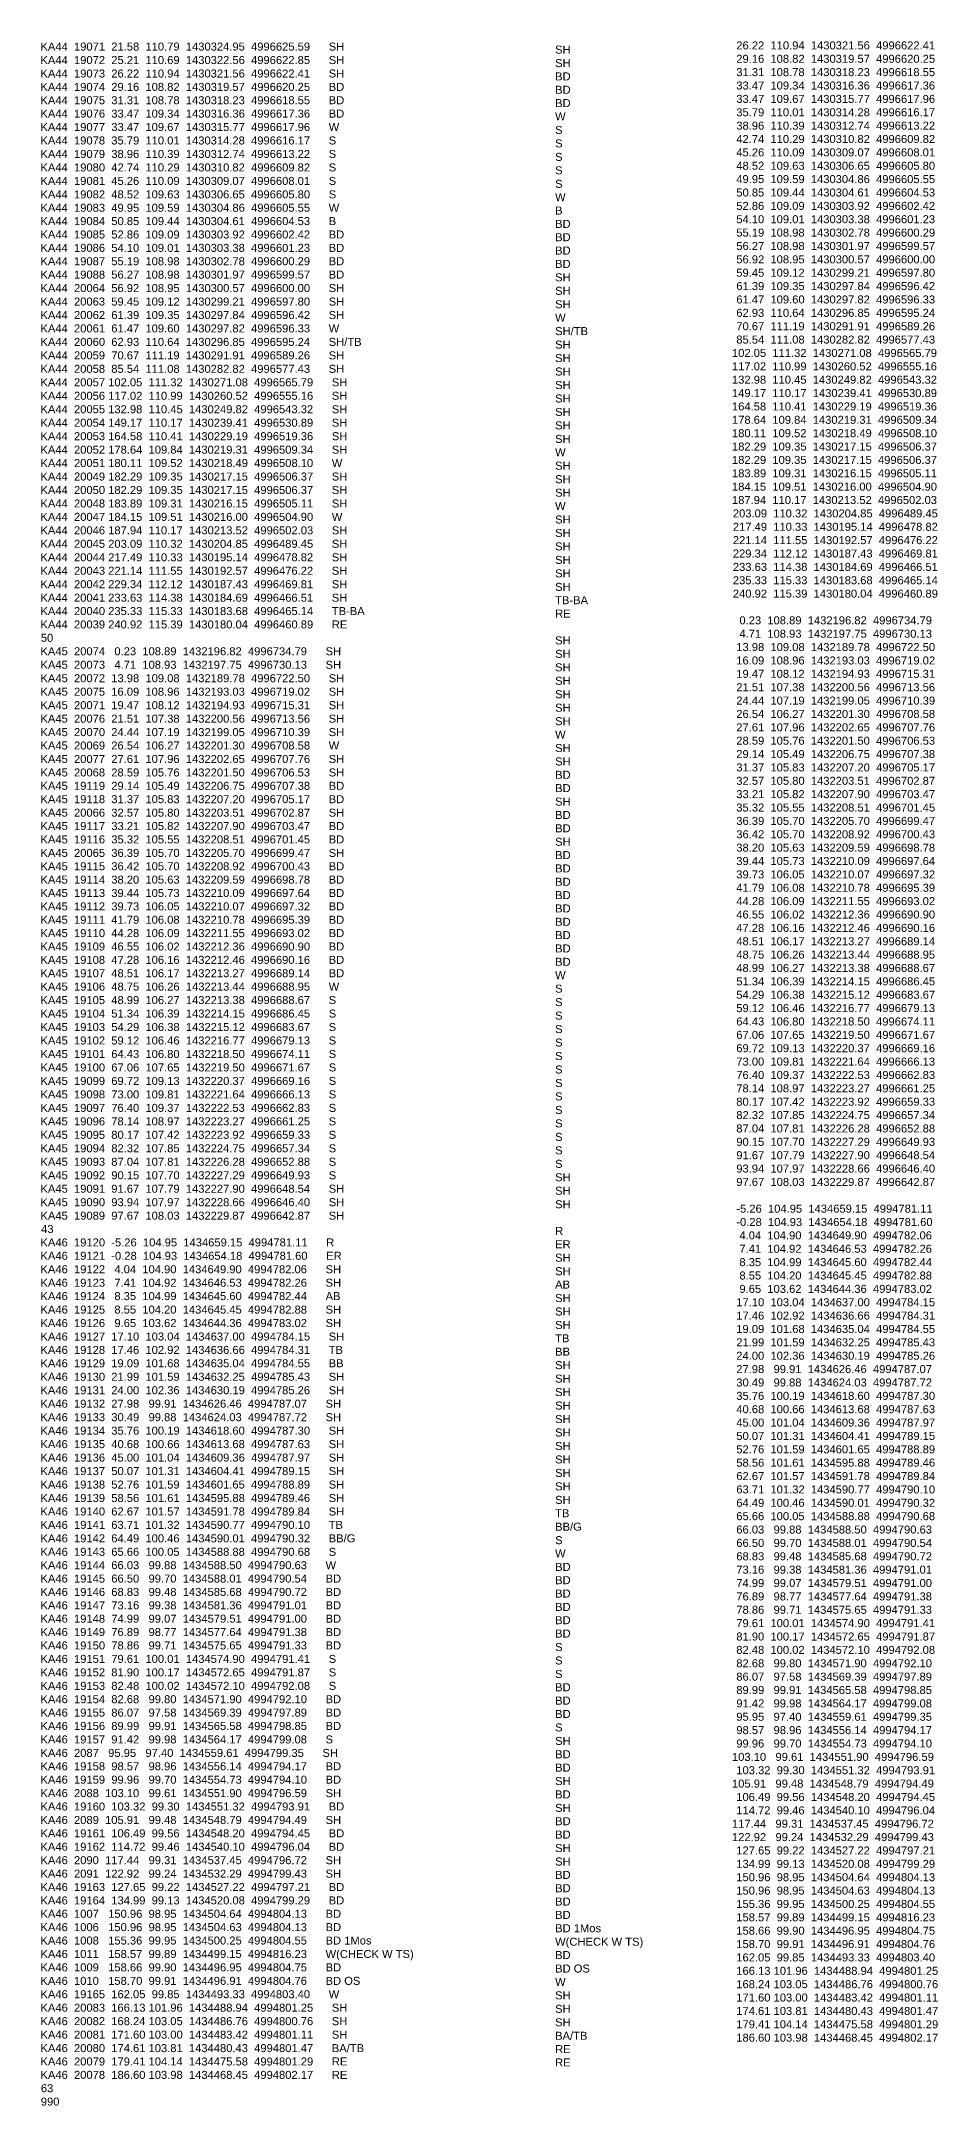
# Model space of a CAD drawing. Header units: millimetres. Extents: x -4102225 to 9709333, y -15023097 to 2258209.
# Drawn here: x 2015696 to 2071738, y 488929 to 617906 of the extents above; entities that cross this region are included whole.
import ezdxf

# ---------------------------------------------------------------- set-up
doc = ezdxf.new("R2010")
doc.units = ezdxf.units.MM
doc.layers.get('0').update_dxf_attribs({"lineweight": 0})
doc.styles.get("Standard").update_dxf_attribs({"font": 'arial.ttf'})

msp = doc.modelspace()

# ---------------------------------------------------------------- texts
at = {"color": 32, "true_color": 0xcd6928}
for s, p in [('KA44  19071  21.58  110.79  1430324.95  4996625.59      SH', (2015645.984, 617326.482)), ('KA44  19072  25.21  110.69  1430322.56  4996622.85      SH', (2015645.984, 616484.622)), ('  SH', (2047431.026, 617135.064)), ('  SH', (2047431.026, 616293.204)), ('KA44  19073  26.22  110.94  1430321.56  4996622.41      SH', (2015645.984, 615642.762)), ('KA44  19074  29.16  108.82  1430319.57  4996620.25      BD', (2015645.984, 614807.383)), ('  BD', (2047431.026, 615459.871)), ('KA44  19075  31.31  108.78  1430318.23  4996618.55      BD', (2015645.984, 613972.003)), ('  BD', (2047431.026, 614626.538)), ('  BD', (2047431.026, 613793.204)), ('KA44  19076  33.47  109.34  1430316.36  4996617.36      BD', (2015645.984, 613136.623)), ('KA44  19077  33.47  109.67  1430315.77  4996617.96      W', (2015645.984, 612301.244)), ('  W', (2047431.026, 612959.871)), ('KA44  19078  35.79  110.01  1430314.28  4996616.17      S', (2015645.984, 611459.384)), ('  S', (2047431.026, 612118.011)), ('  S', (2047431.026, 611276.151)), ('KA44  19079  38.96  110.39  1430312.74  4996613.22      S', (2015645.984, 610617.524)), ('KA44  19080  42.74  110.29  1430310.82  4996609.82      S', (2015645.984, 609775.664)), ('  S', (2047431.026, 610434.291)), ('  S', (2047431.026, 609592.431)), ('KA44  19081  45.26  110.09  1430309.07  4996608.01      S', (2015645.984, 608933.804)), ('  S', (2047431.026, 608750.571)), ('KA44  19082  48.52  109.63  1430306.65  4996605.80      S', (2015645.984, 608091.944)), ('KA44  19083  49.95  109.59  1430304.86  4996605.55      W', (2015645.984, 607256.564)), ('  W', (2047431.026, 607917.238)), ('  B', (2047431.026, 607083.904)), ('KA44  19084  50.85  109.44  1430304.61  4996604.53      B', (2015645.984, 606421.185)), ('  BD', (2047431.026, 606250.571)), ('KA44  19085  52.86  109.09  1430303.92  4996602.42      BD', (2015645.984, 605585.805)), ('KA44  19086  54.10  109.01  1430303.38  4996601.23      BD', (2015645.984, 604750.425)), ('  BD', (2047431.026, 605417.238)), ('  BD', (2047431.026, 604583.904)), ('KA44  19087  55.19  108.98  1430302.78  4996600.29      BD', (2015645.984, 603915.045)), ('  BD', (2047431.026, 603750.571)), ('KA44  19088  56.27  108.98  1430301.97  4996599.57      BD', (2015645.984, 603079.666)), ('KA44  20064  56.92  108.95  1430300.57  4996600.00      SH', (2015645.984, 602237.806)), ('  SH', (2047431.026, 602908.711)), ('  SH', (2047431.026, 602066.851)), ('KA44  20063  59.45  109.12  1430299.21  4996597.80      SH', (2015645.984, 601395.946)), ('KA44  20062  61.39  109.35  1430297.84  4996596.42      SH', (2015645.984, 600554.086)), ('  SH', (2047431.026, 601224.991)), ('KA44  20061  61.47  109.60  1430297.82  4996596.33      W', (2015645.984, 599718.706)), ('  W', (2047431.026, 600391.658)), ('  SH/TB', (2047431.026, 599549.798)), ('KA44  20060  62.93  110.64  1430296.85  4996595.24      SH/TB', (2015645.984, 598876.846)), ('KA44  20059  70.67  111.19  1430291.91  4996589.26      SH', (2015645.984, 598034.986)), ('  SH', (2047431.026, 598707.938)), ('KA44  20058  85.54  111.08  1430282.82  4996577.43      SH', (2015645.984, 597193.126)), ('  SH', (2047431.026, 597866.078)), ('  SH', (2047431.026, 597024.218)), ('KA44  20057 102.05  111.32  1430271.08  4996565.79      SH', (2015645.984, 596351.266)), ('KA44  20056 117.02  110.99  1430260.52  4996555.16      SH', (2015645.984, 595509.406)), ('  SH', (2047431.026, 596182.358)), ('KA44  20055 132.98  110.45  1430249.82  4996543.32      SH', (2015645.984, 594667.546)), ('  SH', (2047431.026, 595340.498)), ('  SH', (2047431.026, 594498.638)), ('KA44  20054 149.17  110.17  1430239.41  4996530.89      SH', (2015645.984, 593825.687)), ('KA44  20053 164.58  110.41  1430229.19  4996519.36      SH', (2015645.984, 592983.827)), ('  SH', (2047431.026, 593656.779)), ('  SH', (2047431.026, 592814.919)), ('KA44  20052 178.64  109.84  1430219.31  4996509.34      SH', (2015645.984, 592141.967)), ('  W', (2047431.026, 591981.585)), ('KA44  20051 180.11  109.52  1430218.49  4996508.10      W', (2015645.984, 591306.587)), ('KA44  20049 182.29  109.35  1430217.15  4996506.37      SH', (2015645.984, 590464.727)), ('  SH', (2047431.026, 591139.725)), ('  SH', (2047431.026, 590297.865)), ('KA44  20050 182.29  109.35  1430217.15  4996506.37      SH', (2015645.984, 589622.867)), ('  SH', (2047431.026, 589456.005)), ('KA44  20048 183.89  109.31  1430216.15  4996505.11      SH', (2015645.984, 588781.007)), ('KA44  20047 184.15  109.51  1430216.00  4996504.90      W', (2015645.984, 587945.627)), ('  W', (2047431.026, 588622.672)), ('  SH', (2047431.026, 587780.812)), ('KA44  20046 187.94  110.17  1430213.52  4996502.03      SH', (2015645.984, 587103.767)), ('  SH', (2047431.026, 586938.952)), ('KA44  20045 203.09  110.32  1430204.85  4996489.45      SH', (2015645.984, 586261.908)), ('KA44  20044 217.49  110.33  1430195.14  4996478.82      SH', (2015645.984, 585420.048)), ('  SH', (2047431.026, 586097.092)), ('  SH', (2047431.026, 585255.232)), ('KA44  20043 221.14  111.55  1430192.57  4996476.22      SH', (2015645.984, 584578.188)), ('  SH', (2047431.026, 584413.372)), ('KA44  20042 229.34  112.12  1430187.43  4996469.81      SH', (2015645.984, 583736.328)), ('KA44  20041 233.63  114.38  1430184.69  4996466.51      SH', (2015645.984, 582894.468)), ('  TB-BA', (2047431.026, 582738.179)), ('  SH', (2047431.026, 583571.512)), ('KA44  20040 235.33  115.33  1430183.68  4996465.14      TB-BA', (2015645.984, 582059.088)), ('KA44  20039 240.92  115.39  1430180.04  4996460.89      RE', (2015645.984, 581223.708)), ('  RE', (2047431.026, 581904.846)), ('50', (2015668.153, 580388.329)), ('  SH', (2047431.026, 580229.653)), ('KA45  20074   0.23  108.89  1432196.82  4996734.79      SH', (2015645.984, 579546.469)), ('KA45  20073   4.71  108.93  1432197.75  4996730.13      SH', (2015645.984, 578704.609)), ('  SH', (2047431.026, 579387.793)), ('KA45  20072  13.98  109.08  1432189.78  4996722.50      SH', (2015645.984, 577862.749)), ('  SH', (2047431.026, 578545.933)), ('  SH', (2047431.026, 577704.073)), ('KA45  20075  16.09  108.96  1432193.03  4996719.02      SH', (2015645.984, 577020.889)), ('KA45  20071  19.47  108.12  1432194.93  4996715.31      SH', (2015645.984, 576179.029)), ('  SH', (2047431.026, 576862.213)), ('  SH', (2047431.026, 576020.353)), ('KA45  20076  21.51  107.38  1432200.56  4996713.56      SH', (2015645.984, 575337.169)), ('  SH', (2047431.026, 575178.493)), ('KA45  20070  24.44  107.19  1432199.05  4996710.39      SH', (2015645.984, 574495.309)), ('KA45  20069  26.54  106.27  1432201.30  4996708.58      W', (2015645.984, 573659.929)), ('  W', (2047431.026, 574345.16)), ('  SH', (2047431.026, 573503.3)), ('KA45  20077  27.61  107.96  1432202.65  4996707.76      SH', (2015645.984, 572818.069)), ('  SH', (2047431.026, 572661.44)), ('KA45  20068  28.59  105.76  1432201.50  4996706.53      SH', (2015645.984, 571976.21)), ('KA45  19119  29.14  105.49  1432206.75  4996707.38      BD', (2015645.984, 571140.83)), ('  BD', (2047431.026, 571828.106)), ('  BD', (2047431.026, 570994.773)), ('KA45  19118  31.37  105.83  1432207.20  4996705.17      BD', (2015645.984, 570305.45)), ('  SH', (2047431.026, 570152.913)), ('KA45  20066  32.57  105.80  1432203.51  4996702.87      SH', (2015645.984, 569463.59)), ('KA45  19117  33.21  105.82  1432207.90  4996703.47      BD', (2015645.984, 568628.21)), ('  BD', (2047431.026, 569319.58)), ('  BD', (2047431.026, 568486.246)), ('KA45  19116  35.32  105.55  1432208.51  4996701.45      BD', (2015645.984, 567792.831)), ('  SH', (2047431.026, 567644.387)), ('KA45  20065  36.39  105.70  1432205.70  4996699.47      SH', (2015645.984, 566950.971)), ('KA45  19115  36.42  105.70  1432208.92  4996700.43      BD', (2015645.984, 566115.591)), ('  BD', (2047431.026, 566811.053)), ('  BD', (2047431.026, 565977.72)), ('KA45  19114  38.20  105.63  1432209.59  4996698.78      BD', (2015645.984, 565280.211)), ('KA45  19113  39.44  105.73  1432210.09  4996697.64      BD', (2015645.984, 564444.832)), ('  BD', (2047431.026, 565144.387)), ('KA45  19112  39.73  106.05  1432210.07  4996697.32      BD', (2015645.984, 563609.452)), ('  BD', (2047431.026, 564311.053)), ('  BD', (2047431.026, 563477.72)), ('KA45  19111  41.79  106.08  1432210.78  4996695.39      BD', (2015645.984, 562774.072)), ('KA45  19110  44.28  106.09  1432211.55  4996693.02      BD', (2015645.984, 561938.692)), ('  BD', (2047431.026, 562644.387)), ('KA45  19109  46.55  106.02  1432212.36  4996690.90      BD', (2015645.984, 561103.313)), ('  BD', (2047431.026, 561811.053)), ('  BD', (2047431.026, 560977.72)), ('KA45  19108  47.28  106.16  1432212.46  4996690.16      BD', (2015645.984, 560267.933)), ('KA45  19107  48.51  106.17  1432213.27  4996689.14      BD', (2015645.984, 559432.553)), ('  W', (2047431.026, 559311.053)), ('  BD', (2047431.026, 560144.387)), ('KA45  19106  48.75  106.26  1432213.44  4996688.95      W', (2015645.984, 558597.174)), ('  S', (2047431.026, 558469.193)), ('KA45  19105  48.99  106.27  1432213.38  4996688.67      S', (2015645.984, 557755.314)), ('KA45  19104  51.34  106.39  1432214.15  4996686.45      S', (2015645.984, 556913.454)), ('  S', (2047431.026, 557627.333)), ('  S', (2047431.026, 556785.473)), ('KA45  19103  54.29  106.38  1432215.12  4996683.67      S', (2015645.984, 556071.594)), ('  S', (2047431.026, 555943.613)), ('KA45  19102  59.12  106.46  1432216.77  4996679.13      S', (2015645.984, 555229.734)), ('KA45  19101  64.43  106.80  1432218.50  4996674.11      S', (2015645.984, 554387.874)), ('  S', (2047431.026, 555101.754)), ('  S', (2047431.026, 554259.894)), ('KA45  19100  67.06  107.65  1432219.50  4996671.67      S', (2015645.984, 553546.014)), ('  S', (2047431.026, 553418.034)), ('KA45  19099  69.72  109.13  1432220.37  4996669.16      S', (2015645.984, 552704.154)), ('KA45  19098  73.00  109.81  1432221.64  4996666.13      S', (2015645.984, 551862.294)), ('  S', (2047431.026, 552576.174)), ('  S', (2047431.026, 551734.314)), ('KA45  19097  76.40  109.37  1432222.53  4996662.83      S', (2015645.984, 551020.434)), ('  S', (2047431.026, 550892.454)), ('KA45  19096  78.14  108.97  1432223.27  4996661.25      S', (2015645.984, 550178.574)), ('KA45  19095  80.17  107.42  1432223.92  4996659.33      S', (2015645.984, 549336.714)), ('  S', (2047431.026, 550050.594)), ('  S', (2047431.026, 549208.734)), ('KA45  19094  82.32  107.85  1432224.75  4996657.34      S', (2015645.984, 548494.854)), ('KA45  19093  87.04  107.81  1432226.28  4996652.88      S', (2015645.984, 547652.994)), ('  S', (2047431.026, 548366.874)), ('KA45  19092  90.15  107.70  1432227.29  4996649.93      S', (2015645.984, 546811.134)), ('  S', (2047431.026, 547525.014)), ('  SH', (2047431.026, 546683.154)), ('KA45  19091  91.67  107.79  1432227.90  4996648.54      SH', (2015645.984, 545969.275)), ('KA45  19090  93.94  107.97  1432228.66  4996646.40      SH', (2015645.984, 545127.415)), ('  SH', (2047431.026, 545841.294)), ('KA45  19089  97.67  108.03  1432229.87  4996642.87      SH', (2015645.984, 544285.555)), ('  SH', (2047431.026, 544999.434)), ('KA46  19120  -5.26  104.95  1434659.15  4994781.11      R', (2015645.984, 542614.795)), ('43', (2015688.276, 543450.175)), ('  R', (2047431.026, 543332.768)), ('  ER', (2047431.026, 542499.434)), ('KA46  19121  -0.28  104.93  1434654.18  4994781.60      ER', (2015645.984, 541779.416)), ('  SH', (2047431.026, 541657.574)), ('KA46  19122   4.04  104.90  1434649.90  4994782.06      SH', (2015645.984, 540937.556)), ('KA46  19123   7.41  104.92  1434646.53  4994782.26      SH', (2015645.984, 540095.696)), ('  AB', (2047431.026, 539982.381)), ('  SH', (2047431.026, 540815.714)), ('KA46  19124   8.35  104.99  1434645.60  4994782.44      AB', (2015645.984, 539260.316)), ('  SH', (2047431.026, 539140.521)), ('KA46  19125   8.55  104.20  1434645.45  4994782.88      SH', (2015645.984, 538418.456)), ('KA46  19126   9.65  103.62  1434644.36  4994783.02      SH', (2015645.984, 537576.596)), ('  SH', (2047431.026, 538298.661)), ('  SH', (2047431.026, 537456.801)), ('KA46  19127  17.10  103.04  1434637.00  4994784.15      SH', (2015645.984, 536734.736)), ('  TB', (2047431.026, 536623.468)), ('KA46  19128  17.46  102.92  1434636.66  4994784.31      TB', (2015645.984, 535899.356)), ('KA46  19129  19.09  101.68  1434635.04  4994784.55      BB', (2015645.984, 535063.977)), ('  SH', (2047431.026, 534948.275)), ('  BB', (2047431.026, 535790.135)), ('KA46  19130  21.99  101.59  1434632.25  4994785.43      SH', (2015645.984, 534222.117)), ('  SH', (2047431.026, 534106.415)), ('KA46  19131  24.00  102.36  1434630.19  4994785.26      SH', (2015645.984, 533380.257)), ('KA46  19132  27.98   99.91  1434626.46  4994787.07      SH', (2015645.984, 532538.397)), ('  SH', (2047431.026, 533264.555)), ('  SH', (2047431.026, 532422.695)), ('KA46  19133  30.49   99.88  1434624.03  4994787.72      SH', (2015645.984, 531696.537)), ('  SH', (2047431.026, 531580.835)), ('KA46  19134  35.76  100.19  1434618.60  4994787.30      SH', (2015645.984, 530854.677)), ('KA46  19135  40.68  100.66  1434613.68  4994787.63      SH', (2015645.984, 530012.817)), ('  SH', (2047431.026, 530738.975)), ('  SH', (2047431.026, 529897.115)), ('KA46  19136  45.00  101.04  1434609.36  4994787.97      SH', (2015645.984, 529170.957)), ('KA46  19137  50.07  101.31  1434604.41  4994789.15      SH', (2015645.984, 528329.097)), ('  SH', (2047431.026, 529055.255)), ('KA46  19138  52.76  101.59  1434601.65  4994788.89      SH', (2015645.984, 527487.237)), ('  SH', (2047431.026, 528213.395)), ('  SH', (2047431.026, 527371.535)), ('KA46  19139  58.56  101.61  1434595.88  4994789.46      SH', (2015645.984, 526645.377)), ('KA46  19140  62.67  101.57  1434591.78  4994789.84      SH', (2015645.984, 525803.517)), ('  SH', (2047431.026, 526529.675)), ('KA46  19141  63.71  101.32  1434590.77  4994790.10      TB', (2015645.984, 524968.138)), ('  TB', (2047431.026, 525696.342)), ('  BB/G', (2047431.026, 524854.482)), ('KA46  19142  64.49  100.46  1434590.01  4994790.32      BB/G', (2015645.984, 524126.278)), ('KA46  19143  65.66  100.05  1434588.88  4994790.68      S', (2015645.984, 523284.418)), ('  W', (2047431.026, 523179.289)), ('  S', (2047431.026, 524012.622)), ('KA46  19144  66.03   99.88  1434588.50  4994790.63      W', (2015645.984, 522449.038)), ('  BD', (2047431.026, 522345.955)), ('KA46  19145  66.50   99.70  1434588.01  4994790.54      BD', (2015645.984, 521613.658)), ('KA46  19146  68.83   99.48  1434585.68  4994790.72      BD', (2015645.984, 520778.279)), ('  BD', (2047431.026, 521512.622)), ('  BD', (2047431.026, 520679.289)), ('KA46  19147  73.16   99.38  1434581.36  4994791.01      BD', (2015645.984, 519942.899)), ('  BD', (2047431.026, 519845.955)), ('KA46  19148  74.99   99.07  1434579.51  4994791.00      BD', (2015645.984, 519107.519)), ('KA46  19149  76.89   98.77  1434577.64  4994791.38      BD', (2015645.984, 518272.139)), ('  BD', (2047431.026, 519012.622)), ('  BD', (2047431.026, 518179.289)), ('KA46  19150  78.86   99.71  1434575.65  4994791.33      BD', (2015645.984, 517436.76)), ('  S', (2047431.026, 517337.429)), ('KA46  19151  79.61  100.01  1434574.90  4994791.41      S', (2015645.984, 516594.9)), ('KA46  19152  81.90  100.17  1434572.65  4994791.87      S', (2015645.984, 515753.04)), ('  S', (2047431.026, 516495.569)), ('  S', (2047431.026, 515653.709)), ('KA46  19153  82.48  100.02  1434572.10  4994792.08      S', (2015645.984, 514911.18)), ('  BD', (2047431.026, 514820.376)), ('KA46  19154  82.68   99.80  1434571.90  4994792.10      BD', (2015645.984, 514075.8)), ('KA46  19155  86.07   97.58  1434569.39  4994797.89      BD', (2015645.984, 513240.421)), ('  BD', (2047431.026, 513987.042)), ('  BD', (2047431.026, 513153.709)), ('KA46  19156  89.99   99.91  1434565.58  4994798.85      BD', (2015645.984, 512405.041)), ('KA46  19157  91.42   99.98  1434564.17  4994799.08      S', (2015645.984, 511563.181)), ('  S', (2047431.026, 512311.849)), ('KA46  2087   95.95   97.40  1434559.61  4994799.35      SH', (2015645.984, 510721.321)), ('  SH', (2047431.026, 511469.989)), ('  BD', (2047431.026, 510636.656)), ('KA46  19158  98.57   98.96  1434556.14  4994794.17      BD', (2015645.984, 509885.941)), ('KA46  19159  99.96   99.70  1434554.73  4994794.10      BD', (2015645.984, 509050.561)), ('  SH', (2047431.026, 508961.462)), ('  BD', (2047431.026, 509803.322)), ('KA46  2088  103.10   99.61  1434551.90  4994796.59      SH', (2015645.984, 508208.702)), ('  BD', (2047431.026, 508128.129)), ('KA46  19160  103.32  99.30  1434551.32  4994793.91      BD', (2015645.984, 507373.322)), ('KA46  2089  105.91   99.48  1434548.79  4994794.49      SH', (2015645.984, 506531.462)), ('  SH', (2047431.026, 507286.269)), ('  BD', (2047431.026, 506452.936)), ('KA46  19161  106.49  99.56  1434548.20  4994794.45      BD', (2015645.984, 505696.082)), ('  BD', (2047431.026, 505619.603)), ('KA46  19162  114.72  99.46  1434540.10  4994796.04      BD', (2015645.984, 504860.702)), ('KA46  2090  117.44   99.31  1434537.45  4994796.72      SH', (2015645.984, 504018.843)), ('  SH', (2047431.026, 504777.743)), ('  SH', (2047431.026, 503935.883)), ('KA46  2091  122.92   99.24  1434532.29  4994799.43      SH', (2015645.984, 503176.983)), ('  BD', (2047431.026, 503102.549)), ('KA46  19163  127.65  99.22  1434527.22  4994797.21      BD', (2015645.984, 502341.603)), ('KA46  19164  134.99  99.13  1434520.08  4994799.29      BD', (2015645.984, 501506.223)), ('  BD', (2047431.026, 502269.216)), ('  BD', (2047431.026, 501435.883)), ('KA46  1007   150.96  98.95  1434504.64  4994804.13      BD', (2015645.984, 500670.843)), ('  BD', (2047431.026, 500602.549)), ('KA46  1006   150.96  98.95  1434504.63  4994804.13      BD', (2015645.984, 499835.464)), ('KA46  1008   155.36  99.95  1434500.25  4994804.55      BD 1Mos', (2015645.984, 499000.084)), ('  W(CHECK W TS)', (2047431.026, 498925.31)), ('  BD 1Mos', (2047431.026, 499767.17)), ('KA46  1011   158.57  99.89  1434499.15  4994816.23      W(CHECK W TS)', (2015645.984, 498158.224)), ('  BD', (2047431.026, 498091.976)), ('KA46  1009   158.66  99.90  1434496.95  4994804.75      BD', (2015645.984, 497322.844)), ('KA46  1010   158.70  99.91  1434496.91  4994804.76      BD OS', (2015645.984, 496480.643)), ('  W', (2047431.026, 496416.442)), ('  BD OS', (2047431.026, 497249.775)), ('KA46  19165  162.05  99.85  1434493.33  4994803.40      W', (2015645.984, 495645.264)), ('KA46  20083  166.13 101.96  1434488.94  4994801.25      SH', (2015645.984, 494803.404)), ('  SH', (2047431.026, 495574.582)), ('KA46  20082  168.24 103.05  1434486.76  4994800.76      SH', (2015645.984, 493961.544)), ('  SH', (2047431.026, 494732.722)), ('  SH', (2047431.026, 493890.862)), ('KA46  20081  171.60 103.00  1434483.42  4994801.11      SH', (2015645.984, 493119.684)), ('KA46  20080  174.61 103.81  1434480.43  4994801.47      BA/TB', (2015645.984, 492277.824)), ('  BA/TB', (2047431.026, 493049.002)), ('  RE', (2047431.026, 492215.669)), ('KA46  20079  179.41 104.14  1434475.58  4994801.29      RE', (2015645.984, 491442.444)), ('  RE', (2047431.026, 491382.336)), ('KA46  20078  186.60 103.98  1434468.45  4994802.17      RE', (2015645.984, 490607.064)), ('63', (2015670.882, 489771.685)), ('990', (2015668.153, 488936.305))]:
    msp.add_text(s, height=500, dxfattribs=at).set_placement(p)
for s, p in [(' 26.22  110.94  1430321.56  4996622.41', (2058951.051, 617398.64)), (' 29.16  108.82  1430319.57  4996620.25', (2058951.051, 616563.261)), (' 31.31  108.78  1430318.23  4996618.55', (2058951.051, 615727.881)), (' 33.47  109.34  1430316.36  4996617.36', (2058951.051, 614892.501)), (' 33.47  109.67  1430315.77  4996617.96', (2058951.051, 614057.121)), (' 35.79  110.01  1430314.28  4996616.17', (2058951.051, 613221.742)), (' 38.96  110.39  1430312.74  4996613.22', (2058951.051, 612386.362)), (' 42.74  110.29  1430310.82  4996609.82', (2058951.051, 611550.982)), (' 45.26  110.09  1430309.07  4996608.01', (2058951.051, 610715.603)), (' 48.52  109.63  1430306.65  4996605.80', (2058951.051, 609880.223)), (' 49.95  109.59  1430304.86  4996605.55', (2058951.051, 609044.843)), (' 50.85  109.44  1430304.61  4996604.53', (2058951.051, 608209.463)), (' 52.86  109.09  1430303.92  4996602.42', (2058951.051, 607374.084)), (' 54.10  109.01  1430303.38  4996601.23', (2058951.051, 606538.704)), (' 55.19  108.98  1430302.78  4996600.29', (2058951.051, 605703.324)), (' 56.27  108.98  1430301.97  4996599.57', (2058951.051, 604867.945)), (' 56.92  108.95  1430300.57  4996600.00', (2058951.051, 604032.565)), (' 59.45  109.12  1430299.21  4996597.80', (2058951.051, 603197.185)), (' 61.39  109.35  1430297.84  4996596.42', (2058951.051, 602361.805)), (' 61.47  109.60  1430297.82  4996596.33', (2058951.051, 601526.426)), (' 62.93  110.64  1430296.85  4996595.24', (2058951.051, 600691.046)), (' 70.67  111.19  1430291.91  4996589.26', (2058951.051, 599855.666)), ('102.05  111.32  1430271.08  4996565.79', (2058874.994, 598184.907)), (' 85.54  111.08  1430282.82  4996577.43', (2058951.051, 599020.287)), ('117.02  110.99  1430260.52  4996555.16', (2058874.994, 597349.527)), ('132.98  110.45  1430249.82  4996543.32', (2058874.994, 596514.147)), ('149.17  110.17  1430239.41  4996530.89', (2058874.994, 595678.768)), ('164.58  110.41  1430229.19  4996519.36', (2058874.994, 594843.388)), ('178.64  109.84  1430219.31  4996509.34', (2058874.994, 594008.008)), ('180.11  109.52  1430218.49  4996508.10', (2058874.994, 593172.629)), ('182.29  109.35  1430217.15  4996506.37', (2058874.994, 592337.249)), ('182.29  109.35  1430217.15  4996506.37', (2058874.994, 591501.869)), ('183.89  109.31  1430216.15  4996505.11', (2058874.994, 590666.489)), ('184.15  109.51  1430216.00  4996504.90', (2058874.994, 589831.11)), ('187.94  110.17  1430213.52  4996502.03', (2058874.994, 588995.73)), ('203.09  110.32  1430204.85  4996489.45', (2058930.587, 588160.35)), ('217.49  110.33  1430195.14  4996478.82', (2058930.587, 587324.97)), ('221.14  111.55  1430192.57  4996476.22', (2058930.587, 586489.591)), ('229.34  112.12  1430187.43  4996469.81', (2058930.587, 585654.211)), ('233.63  114.38  1430184.69  4996466.51', (2058930.587, 584818.831)), ('235.33  115.33  1430183.68  4996465.14', (2058930.587, 583983.452)), ('240.92  115.39  1430180.04  4996460.89', (2058930.587, 583148.072)), ('  0.23  108.89  1432196.82  4996734.79', (2058951.051, 581479.359)), ('  4.71  108.93  1432197.75  4996730.13', (2058951.051, 580643.979)), (' 13.98  109.08  1432189.78  4996722.50', (2058951.051, 579808.599)), (' 16.09  108.96  1432193.03  4996719.02', (2058951.051, 578973.22)), (' 19.47  108.12  1432194.93  4996715.31', (2058951.051, 578137.84)), (' 21.51  107.38  1432200.56  4996713.56', (2058951.051, 577302.46)), (' 24.44  107.19  1432199.05  4996710.39', (2058951.051, 576467.081)), (' 26.54  106.27  1432201.30  4996708.58', (2058951.051, 575631.701)), (' 27.61  107.96  1432202.65  4996707.76', (2058951.051, 574796.321)), (' 28.59  105.76  1432201.50  4996706.53', (2058951.051, 573960.941)), (' 31.37  105.83  1432207.20  4996705.17', (2058951.051, 572290.182)), (' 29.14  105.49  1432206.75  4996707.38', (2058951.051, 573125.562)), (' 32.57  105.80  1432203.51  4996702.87', (2058951.051, 571454.802)), (' 33.21  105.82  1432207.90  4996703.47', (2058951.051, 570619.423)), (' 35.32  105.55  1432208.51  4996701.45', (2058951.051, 569784.043)), (' 36.39  105.70  1432205.70  4996699.47', (2058951.051, 568948.663)), (' 36.42  105.70  1432208.92  4996700.43', (2058951.051, 568113.283)), (' 38.20  105.63  1432209.59  4996698.78', (2058951.051, 567277.904)), (' 39.44  105.73  1432210.09  4996697.64', (2058951.051, 566442.524)), (' 41.79  106.08  1432210.78  4996695.39', (2058951.051, 564771.764)), (' 39.73  106.05  1432210.07  4996697.32', (2058951.051, 565607.144)), (' 44.28  106.09  1432211.55  4996693.02', (2058951.051, 563936.385)), (' 46.55  106.02  1432212.36  4996690.90', (2058951.051, 563101.005)), (' 47.28  106.16  1432212.46  4996690.16', (2058951.051, 562265.625)), (' 48.51  106.17  1432213.27  4996689.14', (2058951.051, 561430.246)), (' 48.75  106.26  1432213.44  4996688.95', (2058951.051, 560594.866)), (' 48.99  106.27  1432213.38  4996688.67', (2058951.051, 559759.486)), (' 51.34  106.39  1432214.15  4996686.45', (2058951.051, 558924.106)), (' 54.29  106.38  1432215.12  4996683.67', (2058951.051, 558088.727)), (' 59.12  106.46  1432216.77  4996679.13', (2058951.051, 557253.347)), (' 64.43  106.80  1432218.50  4996674.11', (2058951.051, 556417.967)), (' 67.06  107.65  1432219.50  4996671.67', (2058951.051, 555582.588)), (' 69.72  109.13  1432220.37  4996669.16', (2058951.051, 554747.208)), (' 73.00  109.81  1432221.64  4996666.13', (2058951.051, 553911.828)), (' 76.40  109.37  1432222.53  4996662.83', (2058951.051, 553076.448)), (' 78.14  108.97  1432223.27  4996661.25', (2058951.051, 552241.069)), (' 80.17  107.42  1432223.92  4996659.33', (2058951.051, 551405.689)), (' 82.32  107.85  1432224.75  4996657.34', (2058951.051, 550570.309)), (' 87.04  107.81  1432226.28  4996652.88', (2058951.051, 549734.93)), (' 90.15  107.70  1432227.29  4996649.93', (2058951.051, 548899.55)), (' 91.67  107.79  1432227.90  4996648.54', (2058951.051, 548064.17)), (' 93.94  107.97  1432228.66  4996646.40', (2058951.051, 547228.79)), (' 97.67  108.03  1432229.87  4996642.87', (2058951.051, 546393.411)), (' -5.26  104.95  1434659.15  4994781.11', (2058951.051, 544724.698)), (' -0.28  104.93  1434654.18  4994781.60', (2058951.051, 543889.318)), ('  4.04  104.90  1434649.90  4994782.06', (2058951.051, 543053.938)), ('  8.35  104.99  1434645.60  4994782.44', (2058951.051, 541383.179)), ('  7.41  104.92  1434646.53  4994782.26', (2058951.051, 542218.558)), ('  8.55  104.20  1434645.45  4994782.88', (2058951.051, 540547.799)), (' 17.10  103.04  1434637.00  4994784.15', (2058951.051, 538877.04)), ('  9.65  103.62  1434644.36  4994783.02', (2058951.051, 539712.419)), (' 17.46  102.92  1434636.66  4994784.31', (2058951.051, 538041.66)), (' 21.99  101.59  1434632.25  4994785.43', (2058951.051, 536370.9)), (' 19.09  101.68  1434635.04  4994784.55', (2058951.051, 537206.28)), (' 24.00  102.36  1434630.19  4994785.26', (2058951.051, 535535.521)), (' 30.49   99.88  1434624.03  4994787.72', (2058951.051, 533864.761)), (' 27.98   99.91  1434626.46  4994787.07', (2058951.051, 534700.141)), (' 40.68  100.66  1434613.68  4994787.63', (2058951.051, 532194.002)), (' 35.76  100.19  1434618.60  4994787.30', (2058951.051, 533029.382)), (' 45.00  101.04  1434609.36  4994787.97', (2058951.051, 531358.622)), (' 50.07  101.31  1434604.41  4994789.15', (2058951.051, 530523.242)), (' 52.76  101.59  1434601.65  4994788.89', (2058951.051, 529687.863)), (' 58.56  101.61  1434595.88  4994789.46', (2058951.051, 528852.483)), (' 62.67  101.57  1434591.78  4994789.84', (2058951.051, 528017.103)), (' 63.71  101.32  1434590.77  4994790.10', (2058951.051, 527181.724)), (' 64.49  100.46  1434590.01  4994790.32', (2058951.051, 526346.344)), (' 65.66  100.05  1434588.88  4994790.68', (2058951.051, 525510.964)), (' 66.03   99.88  1434588.50  4994790.63', (2058951.051, 524675.584)), (' 66.50   99.70  1434588.01  4994790.54', (2058951.051, 523840.205)), (' 68.83   99.48  1434585.68  4994790.72', (2058951.051, 523004.825)), (' 73.16   99.38  1434581.36  4994791.01', (2058951.051, 522169.445)), (' 74.99   99.07  1434579.51  4994791.00', (2058951.051, 521334.066)), (' 76.89   98.77  1434577.64  4994791.38', (2058951.051, 520498.686)), (' 78.86   99.71  1434575.65  4994791.33', (2058951.051, 519663.306)), (' 81.90  100.17  1434572.65  4994791.87', (2058951.051, 517992.547)), (' 79.61  100.01  1434574.90  4994791.41', (2058951.051, 518827.926)), (' 82.48  100.02  1434572.10  4994792.08', (2058951.051, 517157.167)), (' 82.68   99.80  1434571.90  4994792.10', (2058951.051, 516321.787)), (' 86.07   97.58  1434569.39  4994797.89', (2058951.051, 515486.408)), (' 89.99   99.91  1434565.58  4994798.85', (2058951.051, 514651.028)), (' 91.42   99.98  1434564.17  4994799.08', (2058951.051, 513815.648)), (' 95.95   97.40  1434559.61  4994799.35', (2058951.051, 512980.268)), (' 98.57   98.96  1434556.14  4994794.17', (2058951.051, 512144.889)), ('103.10   99.61  1434551.90  4994796.59', (2058874.994, 510474.129)), (' 99.96   99.70  1434554.73  4994794.10', (2058951.051, 511309.509)), (' 103.32  99.30  1434551.32  4994793.91', (2058951.051, 509638.749)), ('105.91   99.48  1434548.79  4994794.49', (2058874.994, 508803.37)), (' 106.49  99.56  1434548.20  4994794.45', (2058951.051, 507967.99)), (' 114.72  99.46  1434540.10  4994796.04', (2058951.051, 507132.61)), ('117.44   99.31  1434537.45  4994796.72', (2058874.994, 506297.231)), ('122.92   99.24  1434532.29  4994799.43', (2058874.994, 505461.851)), (' 127.65  99.22  1434527.22  4994797.21', (2058951.051, 504626.471)), (' 134.99  99.13  1434520.08  4994799.29', (2058951.051, 503791.091)), (' 150.96  98.95  1434504.64  4994804.13', (2058951.051, 502955.712)), (' 150.96  98.95  1434504.63  4994804.13', (2058951.051, 502120.332)), (' 155.36  99.95  1434500.25  4994804.55', (2058951.051, 501284.952)), (' 158.57  99.89  1434499.15  4994816.23', (2058951.051, 500449.573)), (' 158.66  99.90  1434496.95  4994804.75', (2058951.051, 499614.193)), (' 158.70  99.91  1434496.91  4994804.76', (2058951.051, 498778.813)), (' 162.05  99.85  1434493.33  4994803.40', (2058951.051, 497943.433)), (' 166.13 101.96  1434488.94  4994801.25', (2058951.051, 497108.054)), (' 168.24 103.05  1434486.76  4994800.76', (2058951.051, 496272.674)), (' 171.60 103.00  1434483.42  4994801.11', (2058951.051, 495437.294)), (' 174.61 103.81  1434480.43  4994801.47', (2058951.051, 494601.915)), (' 179.41 104.14  1434475.58  4994801.29', (2058951.051, 493766.535)), (' 186.60 103.98  1434468.45  4994802.17', (2058951.051, 492931.155))]:
    msp.add_text(s, height=500).set_placement(p)

doc.saveas('drawing.dxf')
